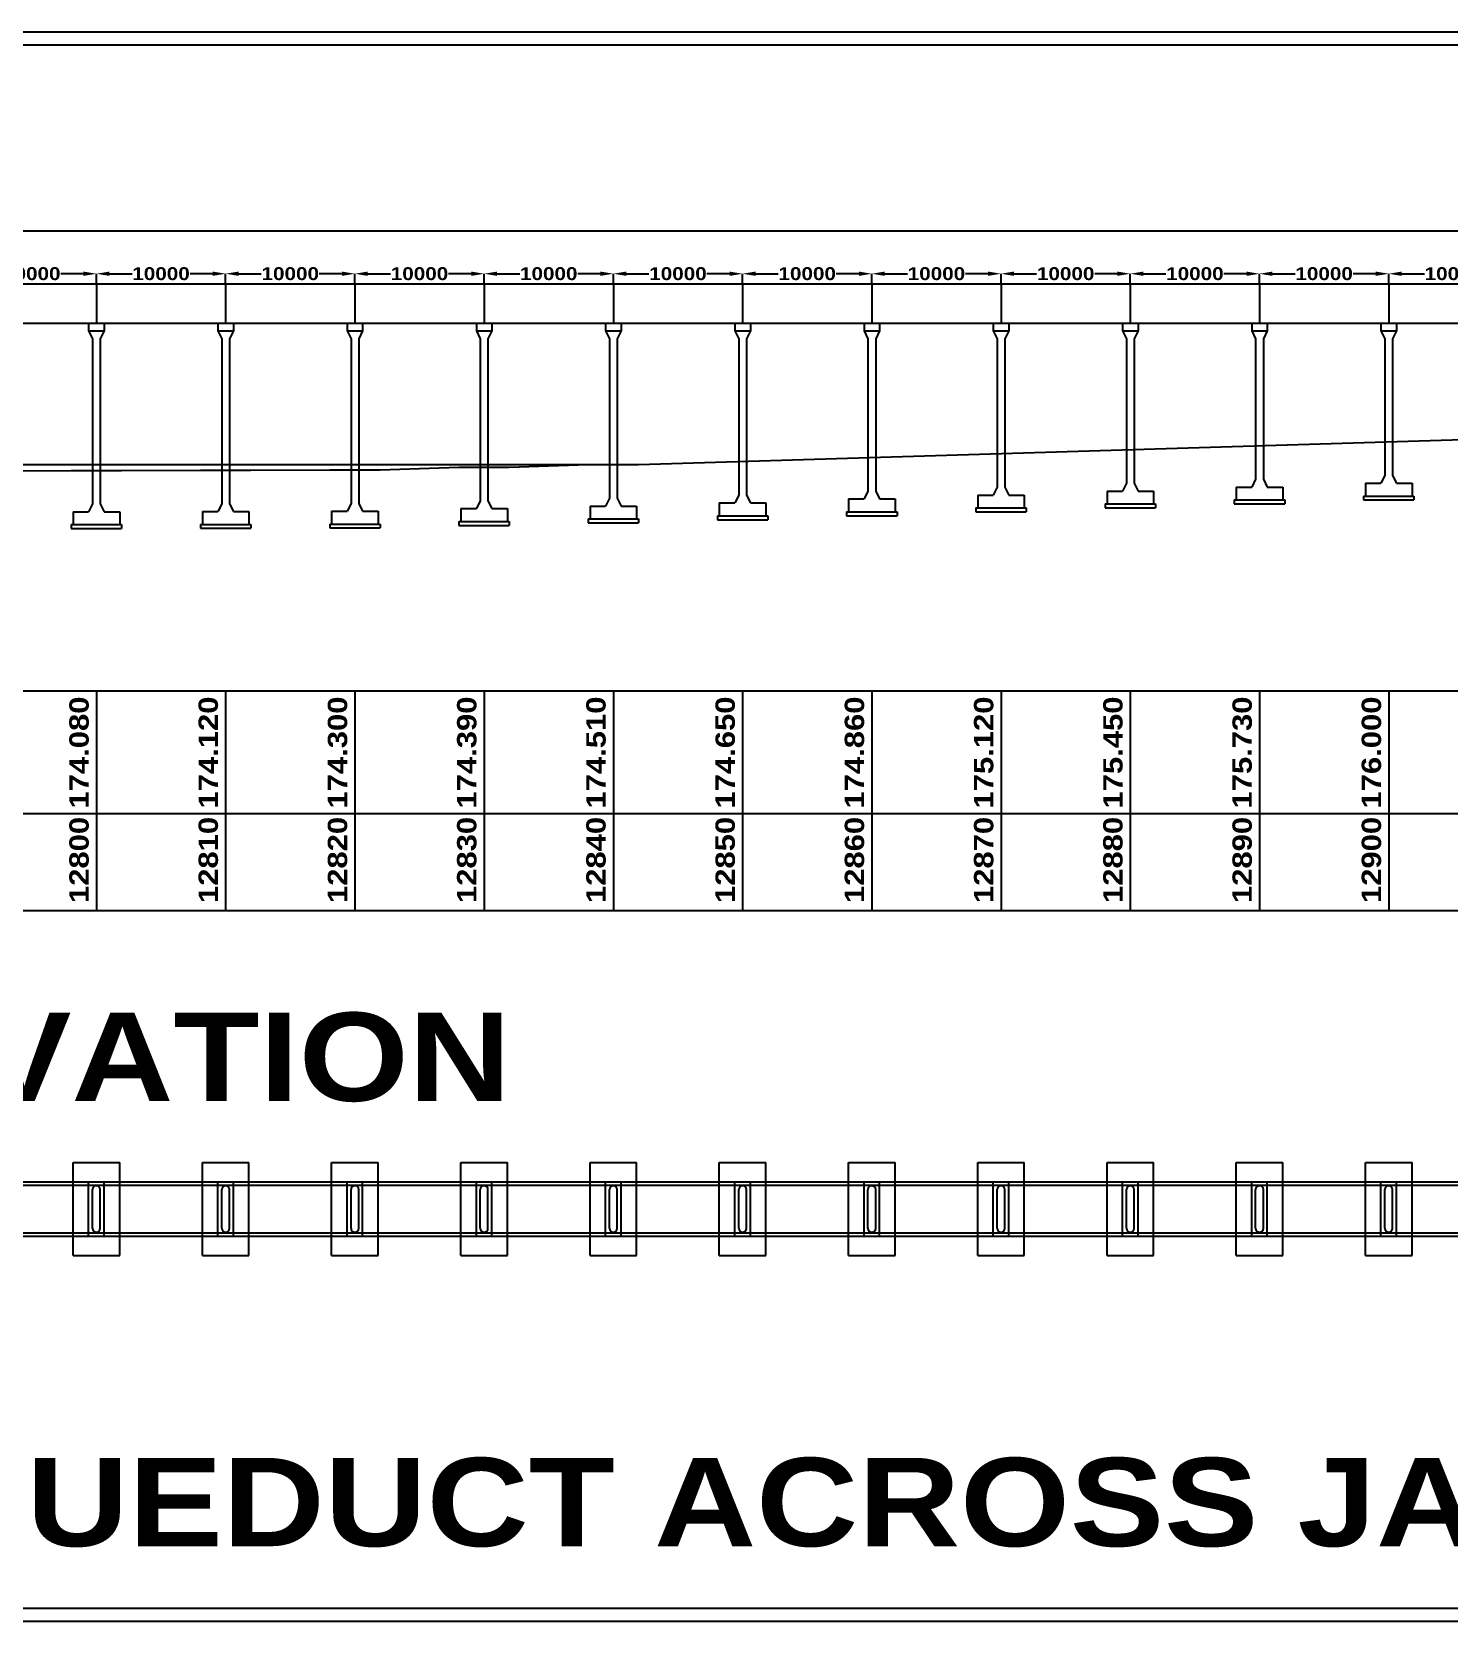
# Model space of a CAD drawing. Header units: millimetres. Extents: x -76149 to 486951, y -100118 to 22889.
# Drawn here: x 274151 to 383829, y -100118 to 22889 of the extents above; entities that cross this region are included whole.
import ezdxf

# ---------------------------------------------------------------- set-up
doc = ezdxf.new("R2010")
doc.units = ezdxf.units.MM
doc.styles.get("Standard").update_dxf_attribs({"font": 'ARIBLK.TTF'})
doc.dimstyles.new('ISO-25', dxfattribs={"dimtxt": 1000, "dimasz": 1000, "dimexe": 1.25, "dimexo": 0.625, "dimtad": 0, "dimtxsty": 'Standard', "dimcen": 75, "dimadec": 0, "dimazin": 0, "dimtfac": 1, "dimtmove": 0, "dimatfit": 2, "dimfxl": 0, "dimarcsym": 0})

# ---------------------------------------------------------------- blocks, each defined once
blk = doc.blocks.new('*D32')
at = {"color": 0, "lineweight": -2}
for p, q in [((269151, 3390), (269151, 4165)), ((270151, 4164), (271906, 4164)), ((278151, 4164), (276395, 4164)), ((279151, 3390), (279151, 4165))]:
    blk.add_line(p, q, dxfattribs=at)
at = {"color": 0}
for points in [[(270151, 4331), (270151, 3998), (269151, 4164)], [(278151, 4331), (278151, 3998), (279151, 4164)]]:
    blk.add_solid(points, dxfattribs=at)
at = {"layer": 'Defpoints', "color": 0}
for p in [(279151, 4164), (269151, 3389), (279151, 3389)]:
    blk.add_point(p, dxfattribs=at)
at = {"color": 0, "insert": (274151, 4164), "char_height": 1000, "attachment_point": 5}
blk.add_mtext('10000', dxfattribs=at)
blk = doc.blocks.new('*D33')
at = {"color": 0, "lineweight": -2}
for p, q in [((279151, 3390), (279151, 4165)), ((280151, 4164), (281906, 4164)), ((288151, 4164), (286395, 4164)), ((289151, 3390), (289151, 4165))]:
    blk.add_line(p, q, dxfattribs=at)
at = {"color": 0}
for points in [[(280151, 4331), (280151, 3998), (279151, 4164)], [(288151, 4331), (288151, 3998), (289151, 4164)]]:
    blk.add_solid(points, dxfattribs=at)
at = {"layer": 'Defpoints', "color": 0}
for p in [(289151, 4164), (279151, 3389), (289151, 3389)]:
    blk.add_point(p, dxfattribs=at)
at = {"color": 0, "insert": (284151, 4164), "char_height": 1000, "attachment_point": 5}
blk.add_mtext('10000', dxfattribs=at)
blk = doc.blocks.new('*D34')
at = {"color": 0, "lineweight": -2}
for p, q in [((289151, 3390), (289151, 4165)), ((290151, 4164), (291906, 4164)), ((298151, 4164), (296395, 4164)), ((299151, 3390), (299151, 4165))]:
    blk.add_line(p, q, dxfattribs=at)
at = {"color": 0}
for points in [[(290151, 4331), (290151, 3998), (289151, 4164)], [(298151, 4331), (298151, 3998), (299151, 4164)]]:
    blk.add_solid(points, dxfattribs=at)
at = {"layer": 'Defpoints', "color": 0}
for p in [(299151, 4164), (289151, 3389), (299151, 3389)]:
    blk.add_point(p, dxfattribs=at)
at = {"color": 0, "insert": (294151, 4164), "char_height": 1000, "attachment_point": 5}
blk.add_mtext('10000', dxfattribs=at)
blk = doc.blocks.new('*D35')
at = {"color": 0, "lineweight": -2}
for p, q in [((299151, 3390), (299151, 4165)), ((300151, 4164), (301906, 4164)), ((308151, 4164), (306395, 4164)), ((309151, 3390), (309151, 4165))]:
    blk.add_line(p, q, dxfattribs=at)
at = {"color": 0}
for points in [[(300151, 4331), (300151, 3998), (299151, 4164)], [(308151, 4331), (308151, 3998), (309151, 4164)]]:
    blk.add_solid(points, dxfattribs=at)
at = {"layer": 'Defpoints', "color": 0}
for p in [(309151, 4164), (299151, 3389), (309151, 3389)]:
    blk.add_point(p, dxfattribs=at)
at = {"color": 0, "insert": (304151, 4164), "char_height": 1000, "attachment_point": 5}
blk.add_mtext('10000', dxfattribs=at)
blk = doc.blocks.new('*D36')
at = {"color": 0, "lineweight": -2}
for p, q in [((309151, 3390), (309151, 4165)), ((310151, 4164), (311906, 4164)), ((318151, 4164), (316395, 4164)), ((319151, 3390), (319151, 4165))]:
    blk.add_line(p, q, dxfattribs=at)
at = {"color": 0}
for points in [[(310151, 4331), (310151, 3998), (309151, 4164)], [(318151, 4331), (318151, 3998), (319151, 4164)]]:
    blk.add_solid(points, dxfattribs=at)
at = {"layer": 'Defpoints', "color": 0}
for p in [(319151, 4164), (309151, 3389), (319151, 3389)]:
    blk.add_point(p, dxfattribs=at)
at = {"color": 0, "insert": (314151, 4164), "char_height": 1000, "attachment_point": 5}
blk.add_mtext('10000', dxfattribs=at)
blk = doc.blocks.new('*D37')
at = {"color": 0, "lineweight": -2}
for p, q in [((319151, 3390), (319151, 4165)), ((320151, 4164), (321906, 4164)), ((328151, 4164), (326395, 4164)), ((329151, 3390), (329151, 4165))]:
    blk.add_line(p, q, dxfattribs=at)
at = {"color": 0}
for points in [[(320151, 4331), (320151, 3998), (319151, 4164)], [(328151, 4331), (328151, 3998), (329151, 4164)]]:
    blk.add_solid(points, dxfattribs=at)
at = {"layer": 'Defpoints', "color": 0}
for p in [(329151, 4164), (319151, 3389), (329151, 3389)]:
    blk.add_point(p, dxfattribs=at)
at = {"color": 0, "insert": (324151, 4164), "char_height": 1000, "attachment_point": 5}
blk.add_mtext('10000', dxfattribs=at)
blk = doc.blocks.new('*D38')
at = {"color": 0, "lineweight": -2}
for p, q in [((329151, 3390), (329151, 4165)), ((330151, 4164), (331906, 4164)), ((338151, 4164), (336395, 4164)), ((339151, 3390), (339151, 4165))]:
    blk.add_line(p, q, dxfattribs=at)
at = {"color": 0}
for points in [[(330151, 4331), (330151, 3998), (329151, 4164)], [(338151, 4331), (338151, 3998), (339151, 4164)]]:
    blk.add_solid(points, dxfattribs=at)
at = {"layer": 'Defpoints', "color": 0}
for p in [(339151, 4164), (329151, 3389), (339151, 3389)]:
    blk.add_point(p, dxfattribs=at)
at = {"color": 0, "insert": (334151, 4164), "char_height": 1000, "attachment_point": 5}
blk.add_mtext('10000', dxfattribs=at)
blk = doc.blocks.new('*D39')
at = {"color": 0, "lineweight": -2}
for p, q in [((339151, 3390), (339151, 4165)), ((340151, 4164), (341906, 4164)), ((348151, 4164), (346395, 4164)), ((349151, 3390), (349151, 4165))]:
    blk.add_line(p, q, dxfattribs=at)
at = {"color": 0}
for points in [[(340151, 4331), (340151, 3998), (339151, 4164)], [(348151, 4331), (348151, 3998), (349151, 4164)]]:
    blk.add_solid(points, dxfattribs=at)
at = {"layer": 'Defpoints', "color": 0}
for p in [(349151, 4164), (339151, 3389), (349151, 3389)]:
    blk.add_point(p, dxfattribs=at)
at = {"color": 0, "insert": (344151, 4164), "char_height": 1000, "attachment_point": 5}
blk.add_mtext('10000', dxfattribs=at)
blk = doc.blocks.new('*D40')
at = {"color": 0, "lineweight": -2}
for p, q in [((349151, 3390), (349151, 4165)), ((350151, 4164), (351906, 4164)), ((358151, 4164), (356395, 4164)), ((359151, 3390), (359151, 4165))]:
    blk.add_line(p, q, dxfattribs=at)
at = {"color": 0}
for points in [[(350151, 4331), (350151, 3998), (349151, 4164)], [(358151, 4331), (358151, 3998), (359151, 4164)]]:
    blk.add_solid(points, dxfattribs=at)
at = {"layer": 'Defpoints', "color": 0}
for p in [(359151, 4164), (349151, 3389), (359151, 3389)]:
    blk.add_point(p, dxfattribs=at)
at = {"color": 0, "insert": (354151, 4164), "char_height": 1000, "attachment_point": 5}
blk.add_mtext('10000', dxfattribs=at)
blk = doc.blocks.new('*D41')
at = {"color": 0, "lineweight": -2}
for p, q in [((359151, 3390), (359151, 4165)), ((360151, 4164), (361906, 4164)), ((368151, 4164), (366395, 4164)), ((369151, 3390), (369151, 4165))]:
    blk.add_line(p, q, dxfattribs=at)
at = {"color": 0}
for points in [[(360151, 4331), (360151, 3998), (359151, 4164)], [(368151, 4331), (368151, 3998), (369151, 4164)]]:
    blk.add_solid(points, dxfattribs=at)
at = {"layer": 'Defpoints', "color": 0}
for p in [(369151, 4164), (359151, 3389), (369151, 3389)]:
    blk.add_point(p, dxfattribs=at)
at = {"color": 0, "insert": (364151, 4164), "char_height": 1000, "attachment_point": 5}
blk.add_mtext('10000', dxfattribs=at)
blk = doc.blocks.new('*D42')
at = {"color": 0, "lineweight": -2}
for p, q in [((369151, 3390), (369151, 4165)), ((370151, 4164), (371906, 4164)), ((378151, 4164), (376395, 4164)), ((379151, 3390), (379151, 4165))]:
    blk.add_line(p, q, dxfattribs=at)
at = {"color": 0}
for points in [[(370151, 4331), (370151, 3998), (369151, 4164)], [(378151, 4331), (378151, 3998), (379151, 4164)]]:
    blk.add_solid(points, dxfattribs=at)
at = {"layer": 'Defpoints', "color": 0}
for p in [(379151, 4164), (369151, 3389), (379151, 3389)]:
    blk.add_point(p, dxfattribs=at)
at = {"color": 0, "insert": (374151, 4164), "char_height": 1000, "attachment_point": 5}
blk.add_mtext('10000', dxfattribs=at)
blk = doc.blocks.new('*D43')
at = {"color": 0, "lineweight": -2}
for p, q in [((379151, 3390), (379151, 4165)), ((380151, 4164), (381906, 4164)), ((388151, 4164), (386395, 4164)), ((389151, 3390), (389151, 4165))]:
    blk.add_line(p, q, dxfattribs=at)
at = {"color": 0}
for points in [[(380151, 4331), (380151, 3998), (379151, 4164)], [(388151, 4331), (388151, 3998), (389151, 4164)]]:
    blk.add_solid(points, dxfattribs=at)
at = {"layer": 'Defpoints', "color": 0}
for p in [(389151, 4164), (379151, 3389), (389151, 3389)]:
    blk.add_point(p, dxfattribs=at)
at = {"color": 0, "insert": (384151, 4164), "char_height": 1000, "attachment_point": 5}
blk.add_mtext('10000', dxfattribs=at)
blk = doc.blocks.new('*D55')
at = {"color": 0, "lineweight": -2}
for p, q in [((-40849, 4165), (-40849, 7468)), ((-39849, 7467), (202809, 7467)), ((478151, 7467), (235493, 7467)), ((479151, 4165), (479151, 7468))]:
    blk.add_line(p, q, dxfattribs=at)
at = {"color": 0}
for points in [[(-39849, 7634), (-39849, 7300), (-40849, 7467)], [(478151, 7634), (478151, 7300), (479151, 7467)]]:
    blk.add_solid(points, dxfattribs=at)
at = {"layer": 'Defpoints', "color": 0}
for p in [(-40849, 7467), (-40849, 4164), (479151, 4164)]:
    blk.add_point(p, dxfattribs=at)
at = {"color": 0, "insert": (219151, 7467), "char_height": 1000, "attachment_point": 5}
blk.add_mtext('52 SPANS OF 10000 MM EACH = 52000 MM', dxfattribs=at)

msp = doc.modelspace()

# ---------------------------------------------------------------- linework, layer by layer
for p, q in [((-76149.128, 22889.045), (486950.872, 22889.045)), ((-76149.128, 21889.045), (486950.872, 21889.045)), ((99150.872, 3389.045), (483950.872, 3389.045)), ((276600.872, 3389.045), (281700.872, 3389.045)), ((279150.872, 3389.045), (279150.872, 339.045)), ((286600.872, 3389.045), (291700.872, 3389.045)), ((289150.872, 3389.045), (289150.872, 339.045)), ((296600.872, 3389.045), (301700.872, 3389.045)), ((299150.872, 3389.045), (299150.872, 339.045)), ((306600.872, 3389.045), (311700.872, 3389.045)), ((309150.872, 3389.045), (309150.872, 339.045)), ((316600.872, 3389.045), (321700.872, 3389.045)), ((319150.872, 3389.045), (319150.872, 339.045)), ((326600.872, 3389.045), (331700.872, 3389.045)), ((329150.872, 3389.045), (329150.872, 339.045)), ((336600.872, 3389.045), (341700.872, 3389.045)), ((339150.872, 3389.045), (339150.872, 339.045)), ((346600.872, 3389.045), (351700.872, 3389.045)), ((349150.872, 3389.045), (349150.872, 339.045)), ((356600.872, 3389.045), (361700.872, 3389.045)), ((359150.872, 3389.045), (359150.872, 339.045)), ((366600.872, 3389.045), (371700.872, 3389.045)), ((369150.872, 3389.045), (369150.872, 339.045)), ((376600.872, 3389.045), (381700.872, 3389.045)), ((379150.872, 3389.045), (379150.872, 339.045)), ((99150.872, 339.045), (483950.872, 339.045)), ((276600.872, 339.045), (281700.872, 339.045)), ((278550.872, 339.045), (278550.872, -260.955)), ((279750.872, 339.045), (279750.872, -260.955)), ((286600.872, 339.045), (291700.872, 339.045)), ((288550.872, 339.045), (288550.872, -260.955)), ((289750.872, 339.045), (289750.872, -260.955)), ((296600.872, 339.045), (301700.872, 339.045)), ((298550.872, 339.045), (298550.872, -260.955)), ((299750.872, 339.045), (299750.872, -260.955)), ((306600.872, 339.045), (311700.872, 339.045)), ((308550.872, 339.045), (308550.872, -260.955)), ((309750.872, 339.045), (309750.872, -260.955)), ((316600.872, 339.045), (321700.872, 339.045)), ((318550.872, 339.045), (318550.872, -260.955)), ((319750.872, 339.045), (319750.872, -260.955)), ((326600.872, 339.045), (331700.872, 339.045)), ((328550.872, 339.045), (328550.872, -260.955)), ((329750.872, 339.045), (329750.872, -260.955)), ((336600.872, 339.045), (341700.872, 339.045)), ((338550.872, 339.045), (338550.872, -260.955)), ((339750.872, 339.045), (339750.872, -260.955)), ((346600.872, 339.045), (351700.872, 339.045)), ((348550.872, 339.045), (348550.872, -260.955)), ((349750.872, 339.045), (349750.872, -260.955)), ((356600.872, 339.045), (361700.872, 339.045)), ((358550.872, 339.045), (358550.872, -260.955)), ((359750.872, 339.045), (359750.872, -260.955)), ((366600.872, 339.045), (371700.872, 339.045)), ((368550.872, 339.045), (368550.872, -260.955)), ((369750.872, 339.045), (369750.872, -260.955)), ((376600.872, 339.045), (381700.872, 339.045)), ((378550.872, 339.045), (378550.872, -260.955)), ((379750.872, 339.045), (379750.872, -260.955)), ((278550.872, -260.955), (279750.872, -260.955)), ((278550.872, -260.955), (278850.872, -860.955)), ((278850.872, -860.955), (278850.872, -13650.955)), ((279750.872, -260.955), (279450.872, -860.955)), ((279450.872, -860.955), (279450.872, -13650.955)), ((288550.872, -260.955), (289750.872, -260.955)), ((288550.872, -260.955), (288850.872, -860.955)), ((288850.872, -860.955), (288850.872, -13630.955)), ((289750.872, -260.955), (289450.872, -860.955)), ((289450.872, -860.955), (289450.872, -13630.955)), ((298550.872, -260.955), (299750.872, -260.955)), ((298550.872, -260.955), (298850.872, -860.955)), ((298850.872, -860.955), (298850.872, -13610.955)), ((299750.872, -260.955), (299450.872, -860.955)), ((299450.872, -860.955), (299450.872, -13610.955)), ((308550.872, -260.955), (309750.872, -260.955)), ((308550.872, -260.955), (308850.872, -860.955)), ((308850.872, -860.955), (308850.872, -13410.955)), ((309750.872, -260.955), (309450.872, -860.955)), ((309450.872, -860.955), (309450.872, -13410.955)), ((318550.872, -260.955), (319750.872, -260.955)), ((318550.872, -260.955), (318850.872, -860.955)), ((318850.872, -860.955), (318850.872, -13210.955)), ((319750.872, -260.955), (319450.872, -860.955)), ((319450.872, -860.955), (319450.872, -13210.955)), ((328550.872, -260.955), (329750.872, -260.955)), ((328550.872, -260.955), (328850.872, -860.955)), ((328850.872, -860.955), (328850.872, -12974.195)), ((329750.872, -260.955), (329450.872, -860.955)), ((329450.872, -860.955), (329450.872, -12974.195)), ((338550.872, -260.955), (339750.872, -260.955)), ((338550.872, -260.955), (338850.872, -860.955)), ((338850.872, -860.955), (338850.872, -12667.117)), ((339750.872, -260.955), (339450.872, -860.955)), ((339450.872, -860.955), (339450.872, -12667.117)), ((348550.872, -260.955), (349750.872, -260.955)), ((348550.872, -260.955), (348850.872, -860.955)), ((348850.872, -860.955), (348850.872, -12360.039)), ((349750.872, -260.955), (349450.872, -860.955)), ((349450.872, -860.955), (349450.872, -12360.039)), ((358550.872, -260.955), (359750.872, -260.955)), ((358550.872, -260.955), (358850.872, -860.955)), ((358850.872, -860.955), (358850.872, -12052.961)), ((359750.872, -260.955), (359450.872, -860.955)), ((359450.872, -860.955), (359450.872, -12052.961)), ((368550.872, -260.955), (369750.872, -260.955)), ((368550.872, -260.955), (368850.872, -860.955)), ((368850.872, -860.955), (368850.872, -11745.883)), ((369750.872, -260.955), (369450.872, -860.955)), ((369450.872, -860.955), (369450.872, -11745.883)), ((378550.872, -260.955), (379750.872, -260.955)), ((378550.872, -260.955), (378850.872, -860.955)), ((378850.872, -860.955), (378850.872, -11438.805)), ((379750.872, -260.955), (379450.872, -860.955)), ((379450.872, -860.955), (379450.872, -11438.805)), ((321100.872, -10610.955), (458850.872, -6380.955)), ((-24098.62, -10610.955), (317200.872, -10610.955)), ((271100.872, -11090.955), (277200.872, -11050.955)), ((277200.872, -11050.955), (281100.872, -11050.955)), ((281100.872, -11050.955), (287200.872, -11030.955)), ((287200.872, -11030.955), (291100.872, -11030.955)), ((287200.872, -11030.955), (291100.872, -11030.955)), ((291100.872, -11030.955), (297200.872, -11010.955)), ((297200.872, -11010.955), (301100.872, -11010.955)), ((297200.872, -11010.955), (301100.872, -11010.955)), ((301100.872, -11010.955), (307200.872, -10810.955)), ((307200.872, -10810.955), (311100.872, -10810.955)), ((307200.872, -10810.955), (311100.872, -10810.955)), ((311100.872, -10810.955), (317200.872, -10610.955)), ((317200.872, -10610.955), (321100.872, -10610.955)), ((358850.872, -12052.961), (358550.872, -12652.961)), ((359450.872, -12052.961), (359750.872, -12652.961)), ((368850.872, -11745.883), (368550.872, -12345.883)), ((369450.872, -11745.883), (369750.872, -12345.883)), ((377350.872, -12038.805), (377350.872, -13038.805)), ((377350.872, -12038.805), (378550.872, -12038.805)), ((378850.872, -11438.805), (378550.872, -12038.805)), ((379450.872, -11438.805), (379750.872, -12038.805)), ((379750.872, -12038.805), (380950.872, -12038.805)), ((380950.872, -12038.805), (380950.872, -13038.805)), ((308850.872, -13410.955), (308550.872, -14010.955)), ((309450.872, -13410.955), (309750.872, -14010.955)), ((318850.872, -13210.955), (318550.872, -13810.955)), ((319450.872, -13210.955), (319750.872, -13810.955)), ((328850.872, -12974.195), (328550.872, -13574.195)), ((329450.872, -12974.195), (329750.872, -13574.195)), ((337350.872, -13267.117), (337350.872, -14267.117)), ((337350.872, -13267.117), (338550.872, -13267.117)), ((338850.872, -12667.117), (338550.872, -13267.117)), ((339450.872, -12667.117), (339750.872, -13267.117)), ((339750.872, -13267.117), (340950.872, -13267.117)), ((340950.872, -13267.117), (340950.872, -14267.117)), ((347350.872, -12960.039), (347350.872, -13960.039)), ((347350.872, -12960.039), (348550.872, -12960.039)), ((348850.872, -12360.039), (348550.872, -12960.039)), ((349450.872, -12360.039), (349750.872, -12960.039)), ((349750.872, -12960.039), (350950.872, -12960.039)), ((350950.872, -12960.039), (350950.872, -13960.039)), ((357350.872, -12652.961), (357350.872, -13652.961)), ((357350.872, -12652.961), (358550.872, -12652.961)), ((359750.872, -12652.961), (360950.872, -12652.961)), ((360950.872, -12652.961), (360950.872, -13652.961)), ((367200.872, -13345.883), (371100.872, -13345.883)), ((367200.872, -13345.883), (367200.872, -13645.883)), ((367350.872, -12345.883), (367350.872, -13345.883)), ((367350.872, -12345.883), (368550.872, -12345.883)), ((369750.872, -12345.883), (370950.872, -12345.883)), ((370950.872, -12345.883), (370950.872, -13345.883)), ((371100.872, -13345.883), (371100.872, -13645.883)), ((377200.872, -13038.805), (377200.872, -13338.805)), ((377200.872, -13038.805), (381100.872, -13038.805)), ((377200.872, -13338.805), (381100.872, -13338.805)), ((381100.872, -13038.805), (381100.872, -13338.805)), ((277350.872, -14250.955), (277350.872, -15250.955)), ((277350.872, -14250.955), (278550.872, -14250.955)), ((278850.872, -13650.955), (278550.872, -14250.955)), ((279450.872, -13650.955), (279750.872, -14250.955)), ((279750.872, -14250.955), (280950.872, -14250.955)), ((280950.872, -14250.955), (280950.872, -15250.955)), ((287350.872, -14230.955), (287350.872, -15230.955)), ((287350.872, -14230.955), (288550.872, -14230.955)), ((288850.872, -13630.955), (288550.872, -14230.955)), ((289450.872, -13630.955), (289750.872, -14230.955)), ((289750.872, -14230.955), (290950.872, -14230.955)), ((290950.872, -14230.955), (290950.872, -15230.955)), ((297350.872, -14210.955), (297350.872, -15210.955)), ((297350.872, -14210.955), (298550.872, -14210.955)), ((298850.872, -13610.955), (298550.872, -14210.955)), ((299450.872, -13610.955), (299750.872, -14210.955)), ((299750.872, -14210.955), (300950.872, -14210.955)), ((300950.872, -14210.955), (300950.872, -15210.955)), ((307350.872, -14010.955), (307350.872, -15010.955)), ((307350.872, -14010.955), (308550.872, -14010.955)), ((309750.872, -14010.955), (310950.872, -14010.955)), ((310950.872, -14010.955), (310950.872, -15010.955)), ((317350.872, -13810.955), (317350.872, -14810.955)), ((317350.872, -13810.955), (318550.872, -13810.955)), ((319750.872, -13810.955), (320950.872, -13810.955)), ((320950.872, -13810.955), (320950.872, -14810.955)), ((327200.872, -14574.195), (331100.872, -14574.195)), ((327200.872, -14574.195), (327200.872, -14874.195)), ((327350.872, -13574.195), (327350.872, -14574.195)), ((327350.872, -13574.195), (328550.872, -13574.195)), ((329750.872, -13574.195), (330950.872, -13574.195)), ((330950.872, -13574.195), (330950.872, -14574.195)), ((331100.872, -14574.195), (331100.872, -14874.195)), ((337200.872, -14267.117), (337200.872, -14567.117)), ((337200.872, -14267.117), (341100.872, -14267.117)), ((337200.872, -14567.117), (341100.872, -14567.117)), ((341100.872, -14267.117), (341100.872, -14567.117)), ((347200.872, -13960.039), (351100.872, -13960.039)), ((347200.872, -13960.039), (347200.872, -14260.039)), ((347200.872, -14260.039), (351100.872, -14260.039)), ((351100.872, -13960.039), (351100.872, -14260.039)), ((357200.872, -13652.961), (361100.872, -13652.961)), ((357200.872, -13652.961), (357200.872, -13952.961)), ((357200.872, -13952.961), (361100.872, -13952.961)), ((361100.872, -13652.961), (361100.872, -13952.961)), ((367200.872, -13645.883), (371100.872, -13645.883)), ((277200.872, -15250.955), (281100.872, -15250.955)), ((277200.872, -15250.955), (277200.872, -15550.955)), ((277200.872, -15550.955), (281100.872, -15550.955)), ((281100.872, -15250.955), (281100.872, -15550.955)), ((287200.872, -15230.955), (291100.872, -15230.955)), ((287200.872, -15230.955), (287200.872, -15530.955)), ((287200.872, -15530.955), (291100.872, -15530.955)), ((291100.872, -15230.955), (291100.872, -15530.955)), ((297200.872, -15210.955), (297200.872, -15510.955)), ((297200.872, -15210.955), (301100.872, -15210.955)), ((297200.872, -15510.955), (301100.872, -15510.955)), ((301100.872, -15210.955), (301100.872, -15510.955)), ((307200.872, -15010.955), (311100.872, -15010.955)), ((307200.872, -15010.955), (307200.872, -15310.955)), ((307200.872, -15310.955), (311100.872, -15310.955)), ((311100.872, -15010.955), (311100.872, -15310.955)), ((317200.872, -14810.955), (321100.872, -14810.955)), ((317200.872, -14810.955), (317200.872, -15110.955)), ((317200.872, -15110.955), (321100.872, -15110.955)), ((321100.872, -14810.955), (321100.872, -15110.955)), ((327200.872, -14874.195), (331100.872, -14874.195)), ((-76149.128, -28110.955), (483950.872, -28110.955)), ((279150.872, -28110.955), (279150.872, -45110.955)), ((289150.872, -28110.955), (289150.872, -45110.955)), ((299150.872, -28110.955), (299150.872, -45110.955)), ((309150.872, -28110.955), (309150.872, -45110.955)), ((319150.872, -28110.955), (319150.872, -45110.955)), ((329150.872, -28110.955), (329150.872, -45110.955)), ((339150.872, -28110.955), (339150.872, -45110.955)), ((349150.872, -28110.955), (349150.872, -45110.955)), ((359150.872, -28110.955), (359150.872, -45110.955)), ((369150.872, -28110.955), (369150.872, -45110.955)), ((379150.872, -28110.955), (379150.872, -45110.955)), ((-76149.128, -37610.955), (483950.872, -37610.955)), ((-76149.128, -45110.955), (483950.872, -45110.955)), ((277350.872, -71810.955), (277350.872, -64610.955)), ((277350.872, -64610.955), (280950.872, -64610.955)), ((280950.872, -71810.955), (280950.872, -64610.955)), ((287350.872, -71810.955), (287350.872, -64610.955)), ((287350.872, -64610.955), (290950.872, -64610.955)), ((290950.872, -71810.955), (290950.872, -64610.955)), ((297350.872, -71810.955), (297350.872, -64610.955)), ((297350.872, -64610.955), (300950.872, -64610.955)), ((300950.872, -71810.955), (300950.872, -64610.955)), ((307350.872, -71810.955), (307350.872, -64610.955)), ((307350.872, -64610.955), (310950.872, -64610.955)), ((310950.872, -71810.955), (310950.872, -64610.955)), ((317350.872, -71810.955), (317350.872, -64610.955)), ((317350.872, -64610.955), (320950.872, -64610.955)), ((320950.872, -71810.955), (320950.872, -64610.955)), ((327350.872, -71810.955), (327350.872, -64610.955)), ((327350.872, -64610.955), (330950.872, -64610.955)), ((330950.872, -71810.955), (330950.872, -64610.955)), ((337350.872, -71810.955), (337350.872, -64610.955)), ((337350.872, -64610.955), (340950.872, -64610.955)), ((340950.872, -71810.955), (340950.872, -64610.955)), ((347350.872, -71810.955), (347350.872, -64610.955)), ((347350.872, -64610.955), (350950.872, -64610.955)), ((350950.872, -71810.955), (350950.872, -64610.955)), ((357350.872, -71810.955), (357350.872, -64610.955)), ((357350.872, -64610.955), (360950.872, -64610.955)), ((360950.872, -71810.955), (360950.872, -64610.955)), ((367350.872, -71810.955), (367350.872, -64610.955)), ((367350.872, -64610.955), (370950.872, -64610.955)), ((370950.872, -71810.955), (370950.872, -64610.955)), ((377350.872, -71810.955), (377350.872, -64610.955)), ((377350.872, -64610.955), (380950.872, -64610.955)), ((380950.872, -71810.955), (380950.872, -64610.955)), ((267350.872, -66110.955), (280950.872, -66110.955)), ((267350.872, -66360.955), (280950.872, -66360.955)), ((277350.872, -66110.955), (290950.872, -66110.955)), ((277350.872, -66360.955), (290950.872, -66360.955)), ((278550.872, -70310.955), (278550.872, -66110.955)), ((278550.872, -66110.955), (279750.872, -66110.955)), ((279750.872, -70310.955), (279750.872, -66110.955)), ((287350.872, -66110.955), (300950.872, -66110.955)), ((287350.872, -66360.955), (300950.872, -66360.955)), ((288550.872, -70310.955), (288550.872, -66110.955)), ((288550.872, -66110.955), (289750.872, -66110.955)), ((289750.872, -70310.955), (289750.872, -66110.955)), ((297350.872, -66110.955), (310950.872, -66110.955)), ((297350.872, -66360.955), (310950.872, -66360.955)), ((298550.872, -70310.955), (298550.872, -66110.955)), ((298550.872, -66110.955), (299750.872, -66110.955)), ((299750.872, -70310.955), (299750.872, -66110.955)), ((307350.872, -66110.955), (320950.872, -66110.955)), ((307350.872, -66360.955), (320950.872, -66360.955)), ((308550.872, -70310.955), (308550.872, -66110.955)), ((308550.872, -66110.955), (309750.872, -66110.955)), ((309750.872, -70310.955), (309750.872, -66110.955)), ((317350.872, -66110.955), (330950.872, -66110.955)), ((317350.872, -66360.955), (330950.872, -66360.955)), ((318550.872, -70310.955), (318550.872, -66110.955)), ((318550.872, -66110.955), (319750.872, -66110.955)), ((319750.872, -70310.955), (319750.872, -66110.955)), ((327350.872, -66110.955), (340950.872, -66110.955)), ((327350.872, -66360.955), (340950.872, -66360.955)), ((328550.872, -70310.955), (328550.872, -66110.955)), ((328550.872, -66110.955), (329750.872, -66110.955)), ((329750.872, -70310.955), (329750.872, -66110.955)), ((337350.872, -66110.955), (350950.872, -66110.955)), ((337350.872, -66360.955), (350950.872, -66360.955)), ((338550.872, -70310.955), (338550.872, -66110.955)), ((338550.872, -66110.955), (339750.872, -66110.955)), ((339750.872, -70310.955), (339750.872, -66110.955)), ((347350.872, -66110.955), (360950.872, -66110.955)), ((347350.872, -66360.955), (360950.872, -66360.955)), ((348550.872, -70310.955), (348550.872, -66110.955)), ((348550.872, -66110.955), (349750.872, -66110.955)), ((349750.872, -70310.955), (349750.872, -66110.955)), ((357350.872, -66110.955), (370950.872, -66110.955)), ((357350.872, -66360.955), (370950.872, -66360.955)), ((358550.872, -70310.955), (358550.872, -66110.955)), ((358550.872, -66110.955), (359750.872, -66110.955)), ((359750.872, -70310.955), (359750.872, -66110.955)), ((367350.872, -66110.955), (380950.872, -66110.955)), ((367350.872, -66360.955), (380950.872, -66360.955)), ((368550.872, -70310.955), (368550.872, -66110.955)), ((368550.872, -66110.955), (369750.872, -66110.955)), ((369750.872, -70310.955), (369750.872, -66110.955)), ((377350.872, -66110.955), (390950.872, -66110.955)), ((377350.872, -66360.955), (390950.872, -66360.955)), ((378550.872, -70310.955), (378550.872, -66110.955)), ((378550.872, -66110.955), (379750.872, -66110.955)), ((379750.872, -70310.955), (379750.872, -66110.955)), ((278850.872, -69710.955), (278850.872, -66710.955)), ((279450.872, -69710.955), (279450.872, -66710.955)), ((288850.872, -69710.955), (288850.872, -66710.955)), ((289450.872, -69710.955), (289450.872, -66710.955)), ((298850.872, -69710.955), (298850.872, -66710.955)), ((299450.872, -69710.955), (299450.872, -66710.955)), ((308850.872, -69710.955), (308850.872, -66710.955)), ((309450.872, -69710.955), (309450.872, -66710.955)), ((318850.872, -69710.955), (318850.872, -66710.955)), ((319450.872, -69710.955), (319450.872, -66710.955)), ((328850.872, -69710.955), (328850.872, -66710.955)), ((329450.872, -69710.955), (329450.872, -66710.955)), ((338850.872, -69710.955), (338850.872, -66710.955)), ((339450.872, -69710.955), (339450.872, -66710.955)), ((348850.872, -69710.955), (348850.872, -66710.955)), ((349450.872, -69710.955), (349450.872, -66710.955)), ((358850.872, -69710.955), (358850.872, -66710.955)), ((359450.872, -69710.955), (359450.872, -66710.955)), ((368850.872, -69710.955), (368850.872, -66710.955)), ((369450.872, -69710.955), (369450.872, -66710.955)), ((378850.872, -69710.955), (378850.872, -66710.955)), ((379450.872, -69710.955), (379450.872, -66710.955)), ((267350.872, -70060.955), (280950.872, -70060.955)), ((277350.872, -70060.955), (290950.872, -70060.955)), ((287350.872, -70060.955), (300950.872, -70060.955)), ((297350.872, -70060.955), (310950.872, -70060.955)), ((307350.872, -70060.955), (320950.872, -70060.955)), ((317350.872, -70060.955), (330950.872, -70060.955)), ((327350.872, -70060.955), (340950.872, -70060.955)), ((337350.872, -70060.955), (350950.872, -70060.955)), ((347350.872, -70060.955), (360950.872, -70060.955)), ((357350.872, -70060.955), (370950.872, -70060.955)), ((367350.872, -70060.955), (380950.872, -70060.955)), ((377350.872, -70060.955), (390950.872, -70060.955)), ((267350.872, -70310.955), (280950.872, -70310.955)), ((277350.872, -70310.955), (290950.872, -70310.955)), ((278550.872, -70310.955), (279750.872, -70310.955)), ((287350.872, -70310.955), (300950.872, -70310.955)), ((288550.872, -70310.955), (289750.872, -70310.955)), ((297350.872, -70310.955), (310950.872, -70310.955)), ((298550.872, -70310.955), (299750.872, -70310.955)), ((307350.872, -70310.955), (320950.872, -70310.955)), ((308550.872, -70310.955), (309750.872, -70310.955)), ((317350.872, -70310.955), (330950.872, -70310.955)), ((318550.872, -70310.955), (319750.872, -70310.955)), ((327350.872, -70310.955), (340950.872, -70310.955)), ((328550.872, -70310.955), (329750.872, -70310.955)), ((337350.872, -70310.955), (350950.872, -70310.955)), ((338550.872, -70310.955), (339750.872, -70310.955)), ((347350.872, -70310.955), (360950.872, -70310.955)), ((348550.872, -70310.955), (349750.872, -70310.955)), ((357350.872, -70310.955), (370950.872, -70310.955)), ((358550.872, -70310.955), (359750.872, -70310.955)), ((367350.872, -70310.955), (380950.872, -70310.955)), ((368550.872, -70310.955), (369750.872, -70310.955)), ((377350.872, -70310.955), (390950.872, -70310.955)), ((378550.872, -70310.955), (379750.872, -70310.955)), ((277350.872, -71810.955), (280950.872, -71810.955)), ((287350.872, -71810.955), (290950.872, -71810.955)), ((297350.872, -71810.955), (300950.872, -71810.955)), ((307350.872, -71810.955), (310950.872, -71810.955)), ((317350.872, -71810.955), (320950.872, -71810.955)), ((327350.872, -71810.955), (330950.872, -71810.955)), ((337350.872, -71810.955), (340950.872, -71810.955)), ((347350.872, -71810.955), (350950.872, -71810.955)), ((357350.872, -71810.955), (360950.872, -71810.955)), ((367350.872, -71810.955), (370950.872, -71810.955)), ((377350.872, -71810.955), (380950.872, -71810.955)), ((-76149.128, -99117.936), (486950.872, -99117.936)), ((-76149.128, -100117.936), (486950.872, -100117.936))]:
    msp.add_line(p, q)
for centre, start, end in [((279150.872, -66710.955), 0, 180), ((289150.872, -66710.955), 0, 180), ((299150.872, -66710.955), 0, 180), ((309150.872, -66710.955), 0, 180), ((319150.872, -66710.955), 0, 180), ((329150.872, -66710.955), 0, 180), ((339150.872, -66710.955), 0, 180), ((349150.872, -66710.955), 0, 180), ((359150.872, -66710.955), 0, 180), ((369150.872, -66710.955), 0, 180), ((379150.872, -66710.955), 0, 180), ((279150.872, -69710.955), 180, 0), ((289150.872, -69710.955), 180, 0), ((299150.872, -69710.955), 180, 0), ((309150.872, -69710.955), 180, 0), ((319150.872, -69710.955), 180, 0), ((329150.872, -69710.955), 180, 0), ((339150.872, -69710.955), 180, 0), ((349150.872, -69710.955), 180, 0), ((359150.872, -69710.955), 180, 0), ((369150.872, -69710.955), 180, 0), ((379150.872, -69710.955), 180, 0)]:
    msp.add_arc(centre, 300, start, end)

# ---------------------------------------------------------------- texts
at = {"char_height": 1500, "attachment_point": 1, "rotation": 90}
for s, insert in [('174.080', (277054.849, -37224.482)), ('174.120', (287054.849, -37224.482)), ('174.300', (297054.849, -37224.482)), ('174.390', (307054.849, -37224.482)), ('174.510', (317054.849, -37224.482)), ('174.650', (327054.849, -37224.482)), ('174.860', (337054.849, -37224.482)), ('175.120', (347054.849, -37224.482)), ('175.450', (357054.849, -37224.482)), ('175.730', (367054.849, -37224.482)), ('176.000', (377054.849, -37224.482)), ('12800', (277054.849, -44537.874)), ('12810', (287054.849, -44537.874)), ('12820', (297054.849, -44537.874)), ('12830', (307054.849, -44537.874)), ('12840', (317054.849, -44537.874)), ('12850', (327054.849, -44537.874)), ('12860', (337054.849, -44537.874)), ('12870', (347054.849, -44537.874)), ('12880', (357054.849, -44537.874)), ('12890', (367054.849, -44537.874)), ('12900', (377054.849, -44537.874))]:
    msp.add_mtext(s, dxfattribs=dict(at, insert=insert))
at = {"char_height": 6834.375, "width": 2537834.0681, "attachment_point": 1}
for s, insert in [('SECTIONAL ELEVATION', (182502.472, -53022.153)), ('GENERAL ARRANGEMENT DRAWING OF AQUEDUCT ACROSS JAKHAM RIVER', (36993.759, -87479.161))]:
    msp.add_mtext(s, dxfattribs=dict(at, insert=insert))

# ---------------------------------------------------------------- dimensions: what is measured, and where the dimension line sits
dim = msp.add_linear_dim(base=(-40849.128, 7467.036), p1=(479150.872, 4164.212), p2=(-40849.128, 4164.212), text='52 SPANS OF 10000 MM EACH = 52000 MM', dimstyle='ISO-25')
dim.commit()
dim.dimension.update_dxf_attribs({"geometry": '*D55', "text_midpoint": (219150.872, 7467.036)})
for base, p1, p2, picture, middle in [((279150.872, 4164.212), (269150.872, 3389.045), (279150.872, 3389.045), '*D32', (274150.872, 4164.212)), ((289150.872, 4164.212), (279150.872, 3389.045), (289150.872, 3389.045), '*D33', (284150.872, 4164.212)), ((299150.872, 4164.212), (289150.872, 3389.045), (299150.872, 3389.045), '*D34', (294150.872, 4164.212)), ((309150.872, 4164.212), (299150.872, 3389.045), (309150.872, 3389.045), '*D35', (304150.872, 4164.212)), ((319150.872, 4164.212), (309150.872, 3389.045), (319150.872, 3389.045), '*D36', (314150.872, 4164.212)), ((329150.872, 4164.212), (319150.872, 3389.045), (329150.872, 3389.045), '*D37', (324150.872, 4164.212)), ((339150.872, 4164.212), (329150.872, 3389.045), (339150.872, 3389.045), '*D38', (334150.872, 4164.212)), ((349150.872, 4164.212), (339150.872, 3389.045), (349150.872, 3389.045), '*D39', (344150.872, 4164.212)), ((359150.872, 4164.212), (349150.872, 3389.045), (359150.872, 3389.045), '*D40', (354150.872, 4164.212)), ((369150.872, 4164.212), (359150.872, 3389.045), (369150.872, 3389.045), '*D41', (364150.872, 4164.212)), ((379150.872, 4164.212), (369150.872, 3389.045), (379150.872, 3389.045), '*D42', (374150.872, 4164.212)), ((389150.872, 4164.212), (379150.872, 3389.045), (389150.872, 3389.045), '*D43', (384150.872, 4164.212))]:
    dim = msp.add_linear_dim(base=base, p1=p1, p2=p2, dimstyle='ISO-25')
    dim.commit()
    dim.dimension.update_dxf_attribs({"geometry": picture, "text_midpoint": middle})

doc.saveas('drawing.dxf')
